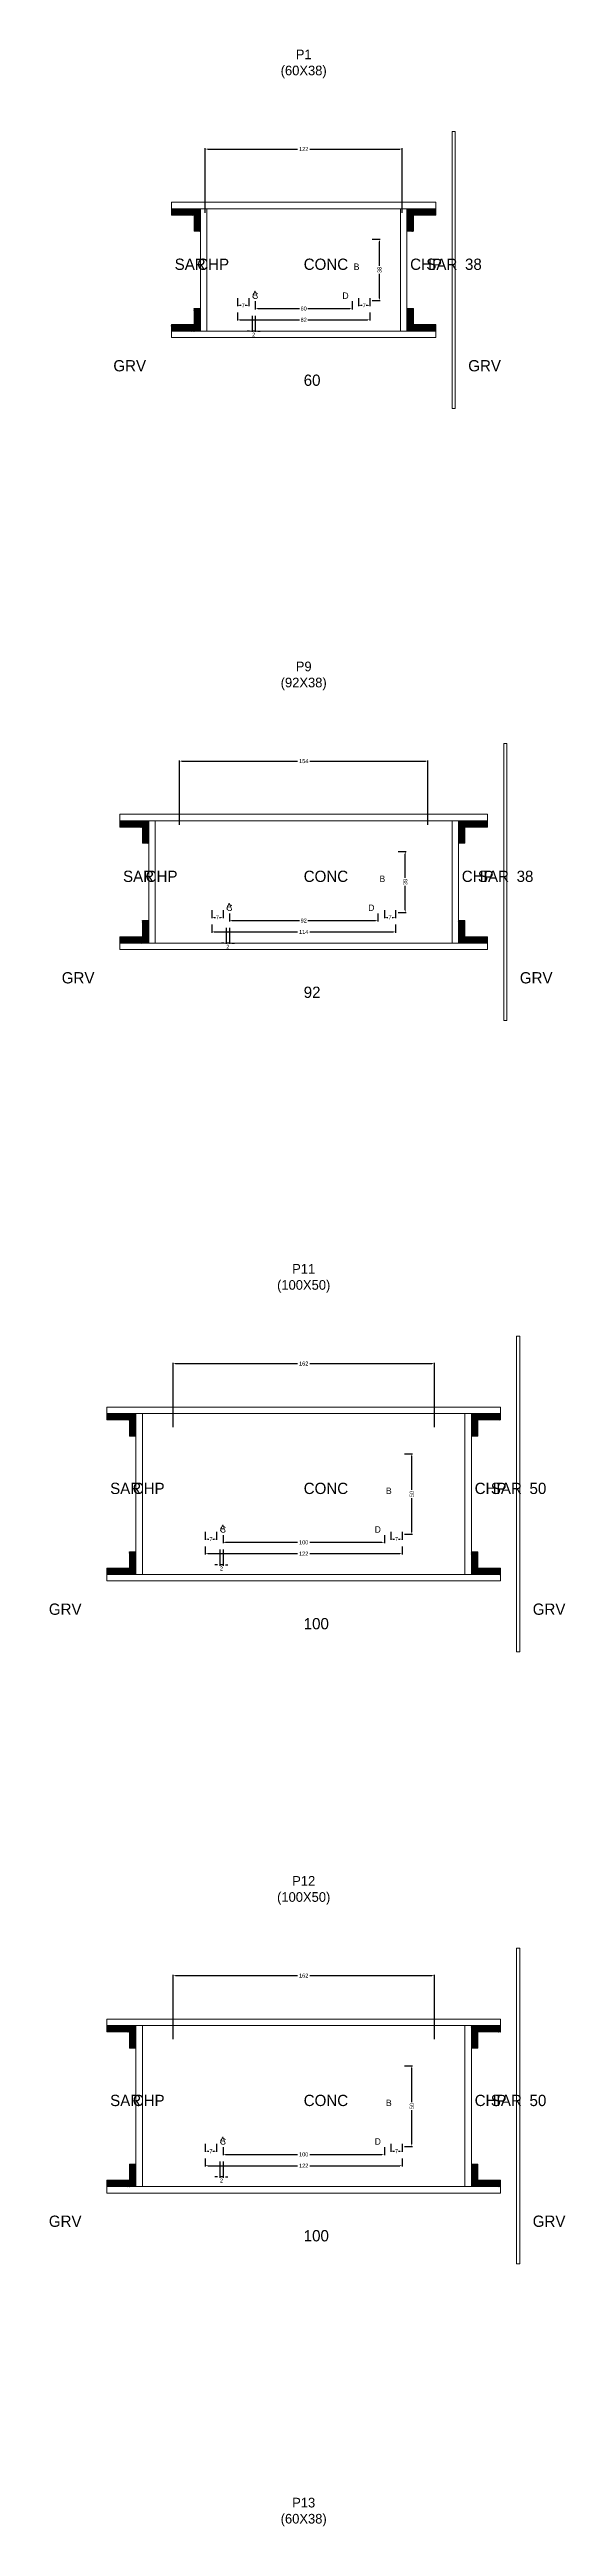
# Model space of a CAD drawing. Header units: centimetres. Extents: x -10500 to 4299, y -12546 to 295.
# Drawn here: x -158 to 162, y -1261 to 277 of the extents above; entities that cross this region are included whole.
import ezdxf

# ---------------------------------------------------------------- set-up
doc = ezdxf.new("R2010")
doc.units = ezdxf.units.CM
for name, color, linetype in [('COTA', 241, 'Continuous'), ('Hachura', 251, 'Continuous'), ('NOMENCLATURA', 7, 'Continuous'), ('SARRAFO', 251, 'Continuous'), ('Texto Seção', 7, 'Continuous')]:
    doc.layers.add(name, color=color, linetype=linetype)
doc.dimstyles.new('cotax2', dxfattribs={"dimtxt": 2.5, "dimasz": 1.5, "dimexe": 0.5, "dimexo": 0.5, "dimgap": 0.5, "dimtad": 1, "dimcen": 2.5, "dimazin": 3, "dimtfac": 1, "dimtmove": 0, "dimatfit": 3})

# ---------------------------------------------------------------- blocks, each defined once
blk = doc.blocks.new('_CLOSEDFILLED')
at = {"color": 0, "linetype": 'BYBLOCK'}
blk.add_solid([(-1, 0.2), (0, 0), (-1, -0.2)], dxfattribs=at)
blk = doc.blocks.new('*D14')
for p, q in [((-41, 113.5), (-41, 108.5)), ((-39.5, 109), (-2.5, 109)), ((2.5, 109), (39.5, 109)), ((41, 113.5), (41, 108.5))]:
    blk.add_line(p, q)
at = {"layer": 'Defpoints'}
for p in [(-41, 114), (-41, 109), (41, 114)]:
    blk.add_point(p, dxfattribs=at)
at = {"layer": 'COTA', "xscale": 1.5, "yscale": 1.5, "rotation": 180}
blk.add_blockref('_CLOSEDFILLED', (-41, 109), dxfattribs=at)
at = {"layer": 'COTA', "xscale": 1.5, "yscale": 1.5}
blk.add_blockref('_CLOSEDFILLED', (41, 109), dxfattribs=at)
at = {"layer": 'COTA', "insert": (0, 109), "char_height": 2.5, "attachment_point": 5}
blk.add_mtext('82', dxfattribs=at)
blk = doc.blocks.new('*D15')
for p, q in [((-30, 120.5), (-30, 115.5)), ((-28.5, 116), (-2.5, 116)), ((2.5, 116), (28.5, 116)), ((30, 120.5), (30, 115.5))]:
    blk.add_line(p, q)
at = {"layer": 'Defpoints'}
for p in [(-30, 121), (-30, 116), (30, 121)]:
    blk.add_point(p, dxfattribs=at)
at = {"layer": 'COTA', "xscale": 1.5, "yscale": 1.5, "rotation": 180}
blk.add_blockref('_CLOSEDFILLED', (-30, 116), dxfattribs=at)
at = {"layer": 'COTA', "xscale": 1.5, "yscale": 1.5}
blk.add_blockref('_CLOSEDFILLED', (30, 116), dxfattribs=at)
at = {"layer": 'COTA', "insert": (0, 116), "char_height": 2.5, "attachment_point": 5}
blk.add_mtext('60', dxfattribs=at)
blk = doc.blocks.new('*D16')
for p, q in [((42.5, 159), (47.5, 159)), ((47, 142.5), (47, 157.5)), ((47, 122.5), (47, 137.5)), ((42.5, 121), (47.5, 121))]:
    blk.add_line(p, q)
at = {"layer": 'Defpoints'}
for p in [(42, 159), (42, 121), (47, 121)]:
    blk.add_point(p, dxfattribs=at)
at = {"layer": 'COTA', "xscale": 1.5, "yscale": 1.5}
for p, rotation in [((47, 159), 90), ((47, 121), 270)]:
    blk.add_blockref('_CLOSEDFILLED', p, dxfattribs=dict(at, rotation=rotation))
at = {"layer": 'COTA', "insert": (47, 140), "char_height": 2.5, "attachment_point": 5, "rotation": 90}
blk.add_mtext('38', dxfattribs=at)
blk = doc.blocks.new('*D17')
for p, q in [((-41, 122.5), (-41, 117.5)), ((-39.5, 118), (-38.75, 118)), ((-36.25, 118), (-35.5, 118)), ((-34, 122.5), (-34, 117.5))]:
    blk.add_line(p, q)
at = {"layer": 'Defpoints'}
for p in [(-41, 123), (-41, 118), (-34, 123)]:
    blk.add_point(p, dxfattribs=at)
at = {"layer": 'COTA', "xscale": 1.5, "yscale": 1.5, "rotation": 180}
blk.add_blockref('_CLOSEDFILLED', (-41, 118), dxfattribs=at)
at = {"layer": 'COTA', "xscale": 1.5, "yscale": 1.5}
blk.add_blockref('_CLOSEDFILLED', (-34, 118), dxfattribs=at)
at = {"layer": 'COTA', "insert": (-37.5, 118), "char_height": 2.5, "attachment_point": 5}
blk.add_mtext('7', dxfattribs=at)
blk = doc.blocks.new('*D18')
for p, q in [((34, 122.5), (34, 117.5)), ((35.5, 118), (36.25, 118)), ((38.75, 118), (39.5, 118)), ((41, 122.5), (41, 117.5))]:
    blk.add_line(p, q)
at = {"layer": 'Defpoints'}
for p in [(34, 123), (34, 118), (41, 123)]:
    blk.add_point(p, dxfattribs=at)
at = {"layer": 'COTA', "xscale": 1.5, "yscale": 1.5, "rotation": 180}
blk.add_blockref('_CLOSEDFILLED', (34, 118), dxfattribs=at)
at = {"layer": 'COTA', "xscale": 1.5, "yscale": 1.5}
blk.add_blockref('_CLOSEDFILLED', (41, 118), dxfattribs=at)
at = {"layer": 'COTA', "insert": (37.5, 118), "char_height": 2.5, "attachment_point": 5}
blk.add_mtext('7', dxfattribs=at)
blk = doc.blocks.new('*D19')
for p, q in [((-61, 175.5), (-61, 215.5)), ((61, 175.5), (61, 215.5)), ((-59.5, 215), (-3.75, 215)), ((3.75, 215), (59.5, 215))]:
    blk.add_line(p, q)
at = {"layer": 'Defpoints'}
for p in [(-61, 215), (-61, 175), (61, 175)]:
    blk.add_point(p, dxfattribs=at)
at = {"layer": 'COTA', "xscale": 1.5, "yscale": 1.5, "rotation": 180}
blk.add_blockref('_CLOSEDFILLED', (-61, 215), dxfattribs=at)
at = {"layer": 'COTA', "xscale": 1.5, "yscale": 1.5}
blk.add_blockref('_CLOSEDFILLED', (61, 215), dxfattribs=at)
at = {"layer": 'COTA', "insert": (0, 215), "char_height": 2.5, "attachment_point": 5}
blk.add_mtext('122', dxfattribs=at)
blk = doc.blocks.new('*D48')
for p, q in [((-57, -266.5), (-57, -271.5)), ((-55.5, -271), (-3.75, -271)), ((3.75, -271), (55.5, -271)), ((57, -266.5), (57, -271.5))]:
    blk.add_line(p, q)
at = {"layer": 'Defpoints'}
for p in [(-57, -266), (-57, -271), (57, -266)]:
    blk.add_point(p, dxfattribs=at)
at = {"layer": 'COTA', "xscale": 1.5, "yscale": 1.5, "rotation": 180}
blk.add_blockref('_CLOSEDFILLED', (-57, -271), dxfattribs=at)
at = {"layer": 'COTA', "xscale": 1.5, "yscale": 1.5}
blk.add_blockref('_CLOSEDFILLED', (57, -271), dxfattribs=at)
at = {"layer": 'COTA', "insert": (0, -271), "char_height": 2.5, "attachment_point": 5}
blk.add_mtext('114', dxfattribs=at)
blk = doc.blocks.new('*D49')
for p, q in [((-46, -259.5), (-46, -264.5)), ((46, -259.5), (46, -264.5)), ((-44.5, -264), (-2.5, -264)), ((2.5, -264), (44.5, -264))]:
    blk.add_line(p, q)
at = {"layer": 'Defpoints'}
for p in [(-46, -259), (46, -259), (-46, -264)]:
    blk.add_point(p, dxfattribs=at)
at = {"layer": 'COTA', "xscale": 1.5, "yscale": 1.5, "rotation": 180}
blk.add_blockref('_CLOSEDFILLED', (-46, -264), dxfattribs=at)
at = {"layer": 'COTA', "xscale": 1.5, "yscale": 1.5}
blk.add_blockref('_CLOSEDFILLED', (46, -264), dxfattribs=at)
at = {"layer": 'COTA', "insert": (0, -264), "char_height": 2.5, "attachment_point": 5}
blk.add_mtext('92', dxfattribs=at)
blk = doc.blocks.new('*D50')
for p, q in [((58.5, -221), (63.5, -221)), ((63, -237.5), (63, -222.5)), ((63, -257.5), (63, -242.5)), ((58.5, -259), (63.5, -259))]:
    blk.add_line(p, q)
at = {"layer": 'Defpoints'}
for p in [(58, -221), (58, -259), (63, -259)]:
    blk.add_point(p, dxfattribs=at)
at = {"layer": 'COTA', "xscale": 1.5, "yscale": 1.5}
for p, rotation in [((63, -221), 90), ((63, -259), 270)]:
    blk.add_blockref('_CLOSEDFILLED', p, dxfattribs=dict(at, rotation=rotation))
at = {"layer": 'COTA', "insert": (63, -240), "char_height": 2.5, "attachment_point": 5, "rotation": 90}
blk.add_mtext('38', dxfattribs=at)
blk = doc.blocks.new('*D51')
for p, q in [((-57, -257.5), (-57, -262.5)), ((-50, -257.5), (-50, -262.5)), ((-55.5, -262), (-54.75, -262)), ((-52.25, -262), (-51.5, -262))]:
    blk.add_line(p, q)
at = {"layer": 'Defpoints'}
for p in [(-57, -257), (-50, -257), (-57, -262)]:
    blk.add_point(p, dxfattribs=at)
at = {"layer": 'COTA', "xscale": 1.5, "yscale": 1.5, "rotation": 180}
blk.add_blockref('_CLOSEDFILLED', (-57, -262), dxfattribs=at)
at = {"layer": 'COTA', "xscale": 1.5, "yscale": 1.5}
blk.add_blockref('_CLOSEDFILLED', (-50, -262), dxfattribs=at)
at = {"layer": 'COTA', "insert": (-53.5, -262), "char_height": 2.5, "attachment_point": 5}
blk.add_mtext('7', dxfattribs=at)
blk = doc.blocks.new('*D52')
for p, q in [((50, -257.5), (50, -262.5)), ((57, -257.5), (57, -262.5)), ((51.5, -262), (52.25, -262)), ((54.75, -262), (55.5, -262))]:
    blk.add_line(p, q)
at = {"layer": 'Defpoints'}
for p in [(50, -257), (57, -257), (50, -262)]:
    blk.add_point(p, dxfattribs=at)
at = {"layer": 'COTA', "xscale": 1.5, "yscale": 1.5, "rotation": 180}
blk.add_blockref('_CLOSEDFILLED', (50, -262), dxfattribs=at)
at = {"layer": 'COTA', "xscale": 1.5, "yscale": 1.5}
blk.add_blockref('_CLOSEDFILLED', (57, -262), dxfattribs=at)
at = {"layer": 'COTA', "insert": (53.5, -262), "char_height": 2.5, "attachment_point": 5}
blk.add_mtext('7', dxfattribs=at)
blk = doc.blocks.new('*D53')
for p, q in [((-77, -204.5), (-77, -164.5)), ((-75.5, -165), (-3.75, -165)), ((3.75, -165), (75.5, -165)), ((77, -204.5), (77, -164.5))]:
    blk.add_line(p, q)
at = {"layer": 'Defpoints'}
for p in [(-77, -165), (-77, -205), (77, -205)]:
    blk.add_point(p, dxfattribs=at)
at = {"layer": 'COTA', "xscale": 1.5, "yscale": 1.5, "rotation": 180}
blk.add_blockref('_CLOSEDFILLED', (-77, -165), dxfattribs=at)
at = {"layer": 'COTA', "xscale": 1.5, "yscale": 1.5}
blk.add_blockref('_CLOSEDFILLED', (77, -165), dxfattribs=at)
at = {"layer": 'COTA', "insert": (0, -165), "char_height": 2.5, "attachment_point": 5}
blk.add_mtext('154', dxfattribs=at)
blk = doc.blocks.new('*D82')
for p, q in [((-61, -652.5), (-61, -657.5)), ((-59.5, -657), (-3.75, -657)), ((3.75, -657), (59.5, -657)), ((61, -652.5), (61, -657.5))]:
    blk.add_line(p, q)
at = {"layer": 'Defpoints'}
for p in [(-61, -652), (-61, -657), (61, -652)]:
    blk.add_point(p, dxfattribs=at)
at = {"layer": 'COTA', "xscale": 1.5, "yscale": 1.5, "rotation": 180}
blk.add_blockref('_CLOSEDFILLED', (-61, -657), dxfattribs=at)
at = {"layer": 'COTA', "xscale": 1.5, "yscale": 1.5}
blk.add_blockref('_CLOSEDFILLED', (61, -657), dxfattribs=at)
at = {"layer": 'COTA', "insert": (0, -657), "char_height": 2.5, "attachment_point": 5}
blk.add_mtext('122', dxfattribs=at)
blk = doc.blocks.new('*D83')
for p, q in [((-50, -645.5), (-50, -650.5)), ((50, -645.5), (50, -650.5)), ((-48.5, -650), (-3.75, -650)), ((3.75, -650), (48.5, -650))]:
    blk.add_line(p, q)
at = {"layer": 'Defpoints'}
for p in [(-50, -645), (50, -645), (-50, -650)]:
    blk.add_point(p, dxfattribs=at)
at = {"layer": 'COTA', "xscale": 1.5, "yscale": 1.5, "rotation": 180}
blk.add_blockref('_CLOSEDFILLED', (-50, -650), dxfattribs=at)
at = {"layer": 'COTA', "xscale": 1.5, "yscale": 1.5}
blk.add_blockref('_CLOSEDFILLED', (50, -650), dxfattribs=at)
at = {"layer": 'COTA', "insert": (0, -650), "char_height": 2.5, "attachment_point": 5}
blk.add_mtext('100', dxfattribs=at)
blk = doc.blocks.new('*D84')
for p, q in [((62.5, -595), (67.5, -595)), ((67, -617.5), (67, -596.5)), ((67, -643.5), (67, -622.5)), ((62.5, -645), (67.5, -645))]:
    blk.add_line(p, q)
at = {"layer": 'Defpoints'}
for p in [(62, -595), (62, -645), (67, -645)]:
    blk.add_point(p, dxfattribs=at)
at = {"layer": 'COTA', "xscale": 1.5, "yscale": 1.5}
for p, rotation in [((67, -595), 90), ((67, -645), 270)]:
    blk.add_blockref('_CLOSEDFILLED', p, dxfattribs=dict(at, rotation=rotation))
at = {"layer": 'COTA', "insert": (67, -620), "char_height": 2.5, "attachment_point": 5, "rotation": 90}
blk.add_mtext('50', dxfattribs=at)
blk = doc.blocks.new('*D85')
for p, q in [((-61, -643.5), (-61, -648.5)), ((-54, -643.5), (-54, -648.5)), ((-59.5, -648), (-58.75, -648)), ((-56.25, -648), (-55.5, -648))]:
    blk.add_line(p, q)
at = {"layer": 'Defpoints'}
for p in [(-61, -643), (-54, -643), (-61, -648)]:
    blk.add_point(p, dxfattribs=at)
at = {"layer": 'COTA', "xscale": 1.5, "yscale": 1.5, "rotation": 180}
blk.add_blockref('_CLOSEDFILLED', (-61, -648), dxfattribs=at)
at = {"layer": 'COTA', "xscale": 1.5, "yscale": 1.5}
blk.add_blockref('_CLOSEDFILLED', (-54, -648), dxfattribs=at)
at = {"layer": 'COTA', "insert": (-57.5, -648), "char_height": 2.5, "attachment_point": 5}
blk.add_mtext('7', dxfattribs=at)
blk = doc.blocks.new('*D86')
for p, q in [((54, -643.5), (54, -648.5)), ((61, -643.5), (61, -648.5)), ((55.5, -648), (56.25, -648)), ((58.75, -648), (59.5, -648))]:
    blk.add_line(p, q)
at = {"layer": 'Defpoints'}
for p in [(54, -643), (61, -643), (54, -648)]:
    blk.add_point(p, dxfattribs=at)
at = {"layer": 'COTA', "xscale": 1.5, "yscale": 1.5, "rotation": 180}
blk.add_blockref('_CLOSEDFILLED', (54, -648), dxfattribs=at)
at = {"layer": 'COTA', "xscale": 1.5, "yscale": 1.5}
blk.add_blockref('_CLOSEDFILLED', (61, -648), dxfattribs=at)
at = {"layer": 'COTA', "insert": (57.5, -648), "char_height": 2.5, "attachment_point": 5}
blk.add_mtext('7', dxfattribs=at)
blk = doc.blocks.new('*D87')
for p, q in [((-81, -578.5), (-81, -538.5)), ((-79.5, -539), (-3.75, -539)), ((3.75, -539), (79.5, -539)), ((81, -578.5), (81, -538.5))]:
    blk.add_line(p, q)
at = {"layer": 'Defpoints'}
for p in [(-81, -539), (-81, -579), (81, -579)]:
    blk.add_point(p, dxfattribs=at)
at = {"layer": 'COTA', "xscale": 1.5, "yscale": 1.5, "rotation": 180}
blk.add_blockref('_CLOSEDFILLED', (-81, -539), dxfattribs=at)
at = {"layer": 'COTA', "xscale": 1.5, "yscale": 1.5}
blk.add_blockref('_CLOSEDFILLED', (81, -539), dxfattribs=at)
at = {"layer": 'COTA', "insert": (0, -539), "char_height": 2.5, "attachment_point": 5}
blk.add_mtext('162', dxfattribs=at)
blk = doc.blocks.new('*D116')
for p, q in [((-61, -1032.5), (-61, -1037.5)), ((-59.5, -1037), (-3.75, -1037)), ((3.75, -1037), (59.5, -1037)), ((61, -1032.5), (61, -1037.5))]:
    blk.add_line(p, q)
at = {"layer": 'Defpoints'}
for p in [(-61, -1032), (-61, -1037), (61, -1032)]:
    blk.add_point(p, dxfattribs=at)
at = {"layer": 'COTA', "xscale": 1.5, "yscale": 1.5, "rotation": 180}
blk.add_blockref('_CLOSEDFILLED', (-61, -1037), dxfattribs=at)
at = {"layer": 'COTA', "xscale": 1.5, "yscale": 1.5}
blk.add_blockref('_CLOSEDFILLED', (61, -1037), dxfattribs=at)
at = {"layer": 'COTA', "insert": (0, -1037), "char_height": 2.5, "attachment_point": 5}
blk.add_mtext('122', dxfattribs=at)
blk = doc.blocks.new('*D117')
for p, q in [((-50, -1025.5), (-50, -1030.5)), ((-48.5, -1030), (-3.75, -1030)), ((3.75, -1030), (48.5, -1030)), ((50, -1025.5), (50, -1030.5))]:
    blk.add_line(p, q)
at = {"layer": 'Defpoints'}
for p in [(-50, -1025), (-50, -1030), (50, -1025)]:
    blk.add_point(p, dxfattribs=at)
at = {"layer": 'COTA', "xscale": 1.5, "yscale": 1.5, "rotation": 180}
blk.add_blockref('_CLOSEDFILLED', (-50, -1030), dxfattribs=at)
at = {"layer": 'COTA', "xscale": 1.5, "yscale": 1.5}
blk.add_blockref('_CLOSEDFILLED', (50, -1030), dxfattribs=at)
at = {"layer": 'COTA', "insert": (0, -1030), "char_height": 2.5, "attachment_point": 5}
blk.add_mtext('100', dxfattribs=at)
blk = doc.blocks.new('*D118')
for p, q in [((62.5, -975), (67.5, -975)), ((67, -997.5), (67, -976.5)), ((67, -1023.5), (67, -1002.5)), ((62.5, -1025), (67.5, -1025))]:
    blk.add_line(p, q)
at = {"layer": 'Defpoints'}
for p in [(62, -975), (62, -1025), (67, -1025)]:
    blk.add_point(p, dxfattribs=at)
at = {"layer": 'COTA', "xscale": 1.5, "yscale": 1.5}
for p, rotation in [((67, -975), 90), ((67, -1025), 270)]:
    blk.add_blockref('_CLOSEDFILLED', p, dxfattribs=dict(at, rotation=rotation))
at = {"layer": 'COTA', "insert": (67, -1000), "char_height": 2.5, "attachment_point": 5, "rotation": 90}
blk.add_mtext('50', dxfattribs=at)
blk = doc.blocks.new('*D119')
for p, q in [((-61, -1023.5), (-61, -1028.5)), ((-59.5, -1028), (-58.75, -1028)), ((-56.25, -1028), (-55.5, -1028)), ((-54, -1023.5), (-54, -1028.5))]:
    blk.add_line(p, q)
at = {"layer": 'Defpoints'}
for p in [(-61, -1023), (-61, -1028), (-54, -1023)]:
    blk.add_point(p, dxfattribs=at)
at = {"layer": 'COTA', "xscale": 1.5, "yscale": 1.5, "rotation": 180}
blk.add_blockref('_CLOSEDFILLED', (-61, -1028), dxfattribs=at)
at = {"layer": 'COTA', "xscale": 1.5, "yscale": 1.5}
blk.add_blockref('_CLOSEDFILLED', (-54, -1028), dxfattribs=at)
at = {"layer": 'COTA', "insert": (-57.5, -1028), "char_height": 2.5, "attachment_point": 5}
blk.add_mtext('7', dxfattribs=at)
blk = doc.blocks.new('*D120')
for p, q in [((54, -1023.5), (54, -1028.5)), ((55.5, -1028), (56.25, -1028)), ((58.75, -1028), (59.5, -1028)), ((61, -1023.5), (61, -1028.5))]:
    blk.add_line(p, q)
at = {"layer": 'Defpoints'}
for p in [(54, -1023), (54, -1028), (61, -1023)]:
    blk.add_point(p, dxfattribs=at)
at = {"layer": 'COTA', "xscale": 1.5, "yscale": 1.5, "rotation": 180}
blk.add_blockref('_CLOSEDFILLED', (54, -1028), dxfattribs=at)
at = {"layer": 'COTA', "xscale": 1.5, "yscale": 1.5}
blk.add_blockref('_CLOSEDFILLED', (61, -1028), dxfattribs=at)
at = {"layer": 'COTA', "insert": (57.5, -1028), "char_height": 2.5, "attachment_point": 5}
blk.add_mtext('7', dxfattribs=at)
blk = doc.blocks.new('*D121')
for p, q in [((-81, -958.5), (-81, -918.5)), ((-79.5, -919), (-3.75, -919)), ((3.75, -919), (79.5, -919)), ((81, -958.5), (81, -918.5))]:
    blk.add_line(p, q)
at = {"layer": 'Defpoints'}
for p in [(-81, -919), (-81, -959), (81, -959)]:
    blk.add_point(p, dxfattribs=at)
at = {"layer": 'COTA', "xscale": 1.5, "yscale": 1.5, "rotation": 180}
blk.add_blockref('_CLOSEDFILLED', (-81, -919), dxfattribs=at)
at = {"layer": 'COTA', "xscale": 1.5, "yscale": 1.5}
blk.add_blockref('_CLOSEDFILLED', (81, -919), dxfattribs=at)
at = {"layer": 'COTA', "insert": (0, -919), "char_height": 2.5, "attachment_point": 5}
blk.add_mtext('162', dxfattribs=at)

msp = doc.modelspace()

# ---------------------------------------------------------------- hatches: boundary and pattern name
at = {"layer": 'SARRAFO'}
h = msp.add_hatch(dxfattribs=at)
h.set_pattern_fill('SOLID', scale=2)
h.paths.add_polyline_path([(-82, 174), (-68, 174), (-68, 178), (-82, 178)])
h = msp.add_hatch(dxfattribs=at)
h.set_pattern_fill('SOLID', scale=2)
h.paths.add_polyline_path([(-68, 164), (-64, 164), (-64, 178), (-68, 178)])
h = msp.add_hatch(dxfattribs=at)
h.set_pattern_fill('SOLID', scale=2)
h.paths.add_polyline_path([(64, 164), (68, 164), (68, 178), (64, 178)])
h = msp.add_hatch(dxfattribs=at)
h.set_pattern_fill('SOLID', scale=2)
h.paths.add_polyline_path([(68, 174), (82, 174), (82, 178), (68, 178)])
h = msp.add_hatch(dxfattribs=at)
h.set_pattern_fill('SOLID', scale=2)
h.paths.add_polyline_path([(-68, 102), (-64, 102), (-64, 116), (-68, 116)])
h = msp.add_hatch(dxfattribs=at)
h.set_pattern_fill('SOLID', scale=2)
h.paths.add_polyline_path([(64, 102), (68, 102), (68, 116), (64, 116)])
h = msp.add_hatch(dxfattribs=at)
h.set_pattern_fill('SOLID', scale=2)
h.paths.add_polyline_path([(-82, 102), (-68, 102), (-68, 106), (-82, 106)])
h = msp.add_hatch(dxfattribs=at)
h.set_pattern_fill('SOLID', scale=2)
h.paths.add_polyline_path([(68, 102), (82, 102), (82, 106), (68, 106)])
h = msp.add_hatch(dxfattribs=at)
h.set_pattern_fill('SOLID', scale=2)
h.paths.add_polyline_path([(-114, -206), (-100, -206), (-100, -202), (-114, -202)])
h = msp.add_hatch(dxfattribs=at)
h.set_pattern_fill('SOLID', scale=2)
h.paths.add_polyline_path([(-100, -216), (-96, -216), (-96, -202), (-100, -202)])
h = msp.add_hatch(dxfattribs=at)
h.set_pattern_fill('SOLID', scale=2)
h.paths.add_polyline_path([(96, -216), (100, -216), (100, -202), (96, -202)])
h = msp.add_hatch(dxfattribs=at)
h.set_pattern_fill('SOLID', scale=2)
h.paths.add_polyline_path([(100, -206), (114, -206), (114, -202), (100, -202)])
h = msp.add_hatch(dxfattribs=at)
h.set_pattern_fill('SOLID', scale=2)
h.paths.add_polyline_path([(-114, -278), (-100, -278), (-100, -274), (-114, -274)])
h = msp.add_hatch(dxfattribs=at)
h.set_pattern_fill('SOLID', scale=2)
h.paths.add_polyline_path([(-100, -278), (-96, -278), (-96, -264), (-100, -264)])
h = msp.add_hatch(dxfattribs=at)
h.set_pattern_fill('SOLID', scale=2)
h.paths.add_polyline_path([(96, -278), (100, -278), (100, -264), (96, -264)])
h = msp.add_hatch(dxfattribs=at)
h.set_pattern_fill('SOLID', scale=2)
h.paths.add_polyline_path([(100, -278), (114, -278), (114, -274), (100, -274)])
h = msp.add_hatch(dxfattribs=at)
h.set_pattern_fill('SOLID', scale=2)
h.paths.add_polyline_path([(-122, -574), (-108, -574), (-108, -570), (-122, -570)])
h = msp.add_hatch(dxfattribs=at)
h.set_pattern_fill('SOLID', scale=2)
h.paths.add_polyline_path([(-108, -584), (-104, -584), (-104, -570), (-108, -570)])
h = msp.add_hatch(dxfattribs=at)
h.set_pattern_fill('SOLID', scale=2)
h.paths.add_polyline_path([(104, -584), (108, -584), (108, -570), (104, -570)])
h = msp.add_hatch(dxfattribs=at)
h.set_pattern_fill('SOLID', scale=2)
h.paths.add_polyline_path([(108, -574), (122, -574), (122, -570), (108, -570)])
h = msp.add_hatch(dxfattribs=at)
h.set_pattern_fill('SOLID', scale=2)
h.paths.add_polyline_path([(-108, -670), (-104, -670), (-104, -656), (-108, -656)])
h = msp.add_hatch(dxfattribs=at)
h.set_pattern_fill('SOLID', scale=2)
h.paths.add_polyline_path([(104, -670), (108, -670), (108, -656), (104, -656)])
h = msp.add_hatch(dxfattribs=at)
h.set_pattern_fill('SOLID', scale=2)
h.paths.add_polyline_path([(-122, -670), (-108, -670), (-108, -666), (-122, -666)])
h = msp.add_hatch(dxfattribs=at)
h.set_pattern_fill('SOLID', scale=2)
h.paths.add_polyline_path([(108, -670), (122, -670), (122, -666), (108, -666)])
h = msp.add_hatch(dxfattribs=at)
h.set_pattern_fill('SOLID', scale=2)
h.paths.add_polyline_path([(-122, -954), (-108, -954), (-108, -950), (-122, -950)])
h = msp.add_hatch(dxfattribs=at)
h.set_pattern_fill('SOLID', scale=2)
h.paths.add_polyline_path([(-108, -964), (-104, -964), (-104, -950), (-108, -950)])
h = msp.add_hatch(dxfattribs=at)
h.set_pattern_fill('SOLID', scale=2)
h.paths.add_polyline_path([(104, -964), (108, -964), (108, -950), (104, -950)])
h = msp.add_hatch(dxfattribs=at)
h.set_pattern_fill('SOLID', scale=2)
h.paths.add_polyline_path([(108, -954), (122, -954), (122, -950), (108, -950)])
h = msp.add_hatch(dxfattribs=at)
h.set_pattern_fill('SOLID', scale=2)
h.paths.add_polyline_path([(-108, -1050), (-104, -1050), (-104, -1036), (-108, -1036)])
h = msp.add_hatch(dxfattribs=at)
h.set_pattern_fill('SOLID', scale=2)
h.paths.add_polyline_path([(104, -1050), (108, -1050), (108, -1036), (104, -1036)])
h = msp.add_hatch(dxfattribs=at)
h.set_pattern_fill('SOLID', scale=2)
h.paths.add_polyline_path([(-122, -1050), (-108, -1050), (-108, -1046), (-122, -1046)])
h = msp.add_hatch(dxfattribs=at)
h.set_pattern_fill('SOLID', scale=2)
h.paths.add_polyline_path([(108, -1050), (122, -1050), (122, -1046), (108, -1046)])

# ---------------------------------------------------------------- linework, layer by layer
at = {"layer": 'Hachura', "lineweight": 13}
for points in [[(92, 54), (94, 54), (94, 226), (92, 226)], [(124, -326), (126, -326), (126, -154), (124, -154)], [(132, -718), (134, -718), (134, -522), (132, -522)], [(132, -1098), (134, -1098), (134, -902), (132, -902)]]:
    msp.add_lwpolyline(points, close=True, dxfattribs=at)
at = {"layer": 'Hachura', "lineweight": 18}
for points in [[(-82, 178), (82, 178), (82, 182), (-82, 182)], [(-64, 102), (-60, 102), (-60, 178), (-64, 178)], [(60, 102), (64, 102), (64, 178), (60, 178)], [(-82, 98), (82, 98), (82, 102), (-82, 102)], [(-114, -202), (114, -202), (114, -198), (-114, -198)], [(-96, -278), (-92, -278), (-92, -202), (-96, -202)], [(92, -278), (96, -278), (96, -202), (92, -202)], [(-114, -282), (114, -282), (114, -278), (-114, -278)], [(-122, -570), (122, -570), (122, -566), (-122, -566)], [(-104, -670), (-100, -670), (-100, -570), (-104, -570)], [(100, -670), (104, -670), (104, -570), (100, -570)], [(-122, -674), (122, -674), (122, -670), (-122, -670)], [(-122, -950), (122, -950), (122, -946), (-122, -946)], [(-104, -1050), (-100, -1050), (-100, -950), (-104, -950)], [(100, -1050), (104, -1050), (104, -950), (100, -950)], [(-122, -1054), (122, -1054), (122, -1050), (-122, -1050)]]:
    msp.add_lwpolyline(points, close=True, dxfattribs=at)
at = {"layer": 'SARRAFO', "lineweight": 13}
for points in [[(-82, 174), (-68, 174), (-68, 178), (-82, 178)], [(-68, 164), (-64, 164), (-64, 178), (-68, 178)], [(64, 164), (68, 164), (68, 178), (64, 178)], [(68, 174), (82, 174), (82, 178), (68, 178)], [(-68, 102), (-64, 102), (-64, 116), (-68, 116)], [(64, 102), (68, 102), (68, 116), (64, 116)], [(-82, 102), (-68, 102), (-68, 106), (-82, 106)], [(68, 102), (82, 102), (82, 106), (68, 106)], [(-114, -206), (-100, -206), (-100, -202), (-114, -202)], [(-100, -216), (-96, -216), (-96, -202), (-100, -202)], [(96, -216), (100, -216), (100, -202), (96, -202)], [(100, -206), (114, -206), (114, -202), (100, -202)], [(-114, -278), (-100, -278), (-100, -274), (-114, -274)], [(-100, -278), (-96, -278), (-96, -264), (-100, -264)], [(96, -278), (100, -278), (100, -264), (96, -264)], [(100, -278), (114, -278), (114, -274), (100, -274)], [(-122, -574), (-108, -574), (-108, -570), (-122, -570)], [(-108, -584), (-104, -584), (-104, -570), (-108, -570)], [(104, -584), (108, -584), (108, -570), (104, -570)], [(108, -574), (122, -574), (122, -570), (108, -570)], [(-108, -670), (-104, -670), (-104, -656), (-108, -656)], [(104, -670), (108, -670), (108, -656), (104, -656)], [(-122, -670), (-108, -670), (-108, -666), (-122, -666)], [(108, -670), (122, -670), (122, -666), (108, -666)], [(-122, -954), (-108, -954), (-108, -950), (-122, -950)], [(-108, -964), (-104, -964), (-104, -950), (-108, -950)], [(104, -964), (108, -964), (108, -950), (104, -950)], [(108, -954), (122, -954), (122, -950), (108, -950)], [(-108, -1050), (-104, -1050), (-104, -1036), (-108, -1036)], [(104, -1050), (108, -1050), (108, -1036), (104, -1036)], [(-122, -1050), (-108, -1050), (-108, -1046), (-122, -1046)], [(108, -1050), (122, -1050), (122, -1046), (108, -1046)]]:
    msp.add_lwpolyline(points, close=True, dxfattribs=at)

# ---------------------------------------------------------------- texts
at = {"layer": 'NOMENCLATURA'}
for s, p in [('B', (31, 140)), ('A', (-32, 123)), ('C', (-32, 122)), ('D', (24, 122)), ('B', (47, -240)), ('A', (-48, -257)), ('C', (-48, -258)), ('D', (40, -258)), ('B', (51, -620)), ('A', (-52, -643)), ('C', (-52, -644)), ('D', (44, -644)), ('B', (51, -1000)), ('A', (-52, -1023)), ('C', (-52, -1024)), ('D', (44, -1024))]:
    msp.add_text(s, height=4, dxfattribs=at).set_placement(p)
at = {"layer": 'NOMENCLATURA', "char_height": 6, "attachment_point": 8}
for s, insert in [('P1\\P(60X38)', (0, 259)), ('P9\\P(92X38)', (0, -121)), ('P11\\P(100X50)', (0, -495)), ('P12\\P(100X50)', (0, -875)), ('P13\\P(60X38)', (0, -1261))]:
    msp.add_mtext(s, dxfattribs=dict(at, insert=insert))
at = {"layer": 'Texto Seção'}
for s, p in [('SAR', (-80, 140)), ('CHP', (-66, 140)), ('CONC', (0, 140)), ('CHP', (66, 140)), ('SAR', (76, 140)), ('38', (100, 140)), ('GRV', (-118, 77)), ('GRV', (102, 77)), ('60', (0, 68)), ('SAR', (-112, -240)), ('CHP', (-98, -240)), ('CONC', (0, -240)), ('CHP', (98, -240)), ('SAR', (108, -240)), ('38', (132, -240)), ('GRV', (-150, -303)), ('92', (0, -312)), ('GRV', (134, -303)), ('SAR', (-120, -620)), ('CHP', (-106, -620)), ('CONC', (0, -620)), ('CHP', (106, -620)), ('SAR', (116, -620)), ('50', (140, -620)), ('GRV', (-158, -695)), ('GRV', (142, -695)), ('100', (0, -704)), ('SAR', (-120, -1000)), ('CHP', (-106, -1000)), ('CONC', (0, -1000)), ('CHP', (106, -1000)), ('SAR', (116, -1000)), ('50', (140, -1000)), ('GRV', (-158, -1075)), ('GRV', (142, -1075)), ('100', (0, -1084))]:
    msp.add_text(s, height=7, dxfattribs=at).set_placement(p)

# ---------------------------------------------------------------- dimensions: what is measured, and where the dimension line sits
at = {"layer": 'COTA'}
for base, p1, p2, picture, middle in [((-61, 215), (-61, 175), (61, 175), '*D19', (0, 215)), ((-41, 118), (-41, 123), (-34, 123), '*D17', (-37.5, 118)), ((-41, 109), (-41, 114), (41, 114), '*D14', (0, 109)), ((-30, 116), (-30, 121), (30, 121), '*D15', (0, 116)), ((34, 118), (34, 123), (41, 123), '*D18', (37.5, 118)), ((-77, -165), (-77, -205), (77, -205), '*D53', (0, -165)), ((-57, -262), (-57, -257), (-50, -257), '*D51', (-53.5, -262)), ((-46, -264), (-46, -259), (46, -259), '*D49', (0, -264)), ((50, -262), (50, -257), (57, -257), '*D52', (53.5, -262)), ((-57, -271), (-57, -266), (57, -266), '*D48', (0, -271)), ((-81, -539), (-81, -579), (81, -579), '*D87', (0, -539)), ((-61, -648), (-61, -643), (-54, -643), '*D85', (-57.5, -648)), ((-50, -650), (-50, -645), (50, -645), '*D83', (0, -650)), ((54, -648), (54, -643), (61, -643), '*D86', (57.5, -648)), ((-61, -657), (-61, -652), (61, -652), '*D82', (0, -657)), ((-81, -919), (-81, -959), (81, -959), '*D121', (0, -919)), ((-61, -1028), (-61, -1023), (-54, -1023), '*D119', (-57.5, -1028)), ((-50, -1030), (-50, -1025), (50, -1025), '*D117', (0, -1030)), ((54, -1028), (54, -1023), (61, -1023), '*D120', (57.5, -1028)), ((-61, -1037), (-61, -1032), (61, -1032), '*D116', (0, -1037))]:
    dim = msp.add_linear_dim(base=base, p1=p1, p2=p2, dimstyle='cotax2', dxfattribs=at)
    dim.commit()
    dim.dimension.update_dxf_attribs({"geometry": picture, "text_midpoint": middle})
for base, p1, p2, picture, middle in [((47, 121), (42, 121), (42, 159), '*D16', (47, 140)), ((63, -259), (58, -259), (58, -221), '*D50', (63, -240)), ((67, -645), (62, -645), (62, -595), '*D84', (67, -620)), ((67, -1025), (62, -1025), (62, -975), '*D118', (67, -1000))]:
    dim = msp.add_linear_dim(base=base, p1=p1, p2=p2, angle=90, dimstyle='cotax2', dxfattribs=at)
    dim.commit()
    dim.dimension.update_dxf_attribs({"geometry": picture, "text_midpoint": middle})
for base, p1, p2 in [((-30, 102), (-30, 112), (-32, 112)), ((-46, -278), (-46, -268), (-48, -268)), ((-50, -664), (-50, -654), (-52, -654)), ((-50, -1044), (-50, -1034), (-52, -1034))]:
    msp.add_linear_dim(base=base, p1=p1, p2=p2, dimstyle='cotax2', dxfattribs=at).render()

doc.saveas('drawing.dxf')
